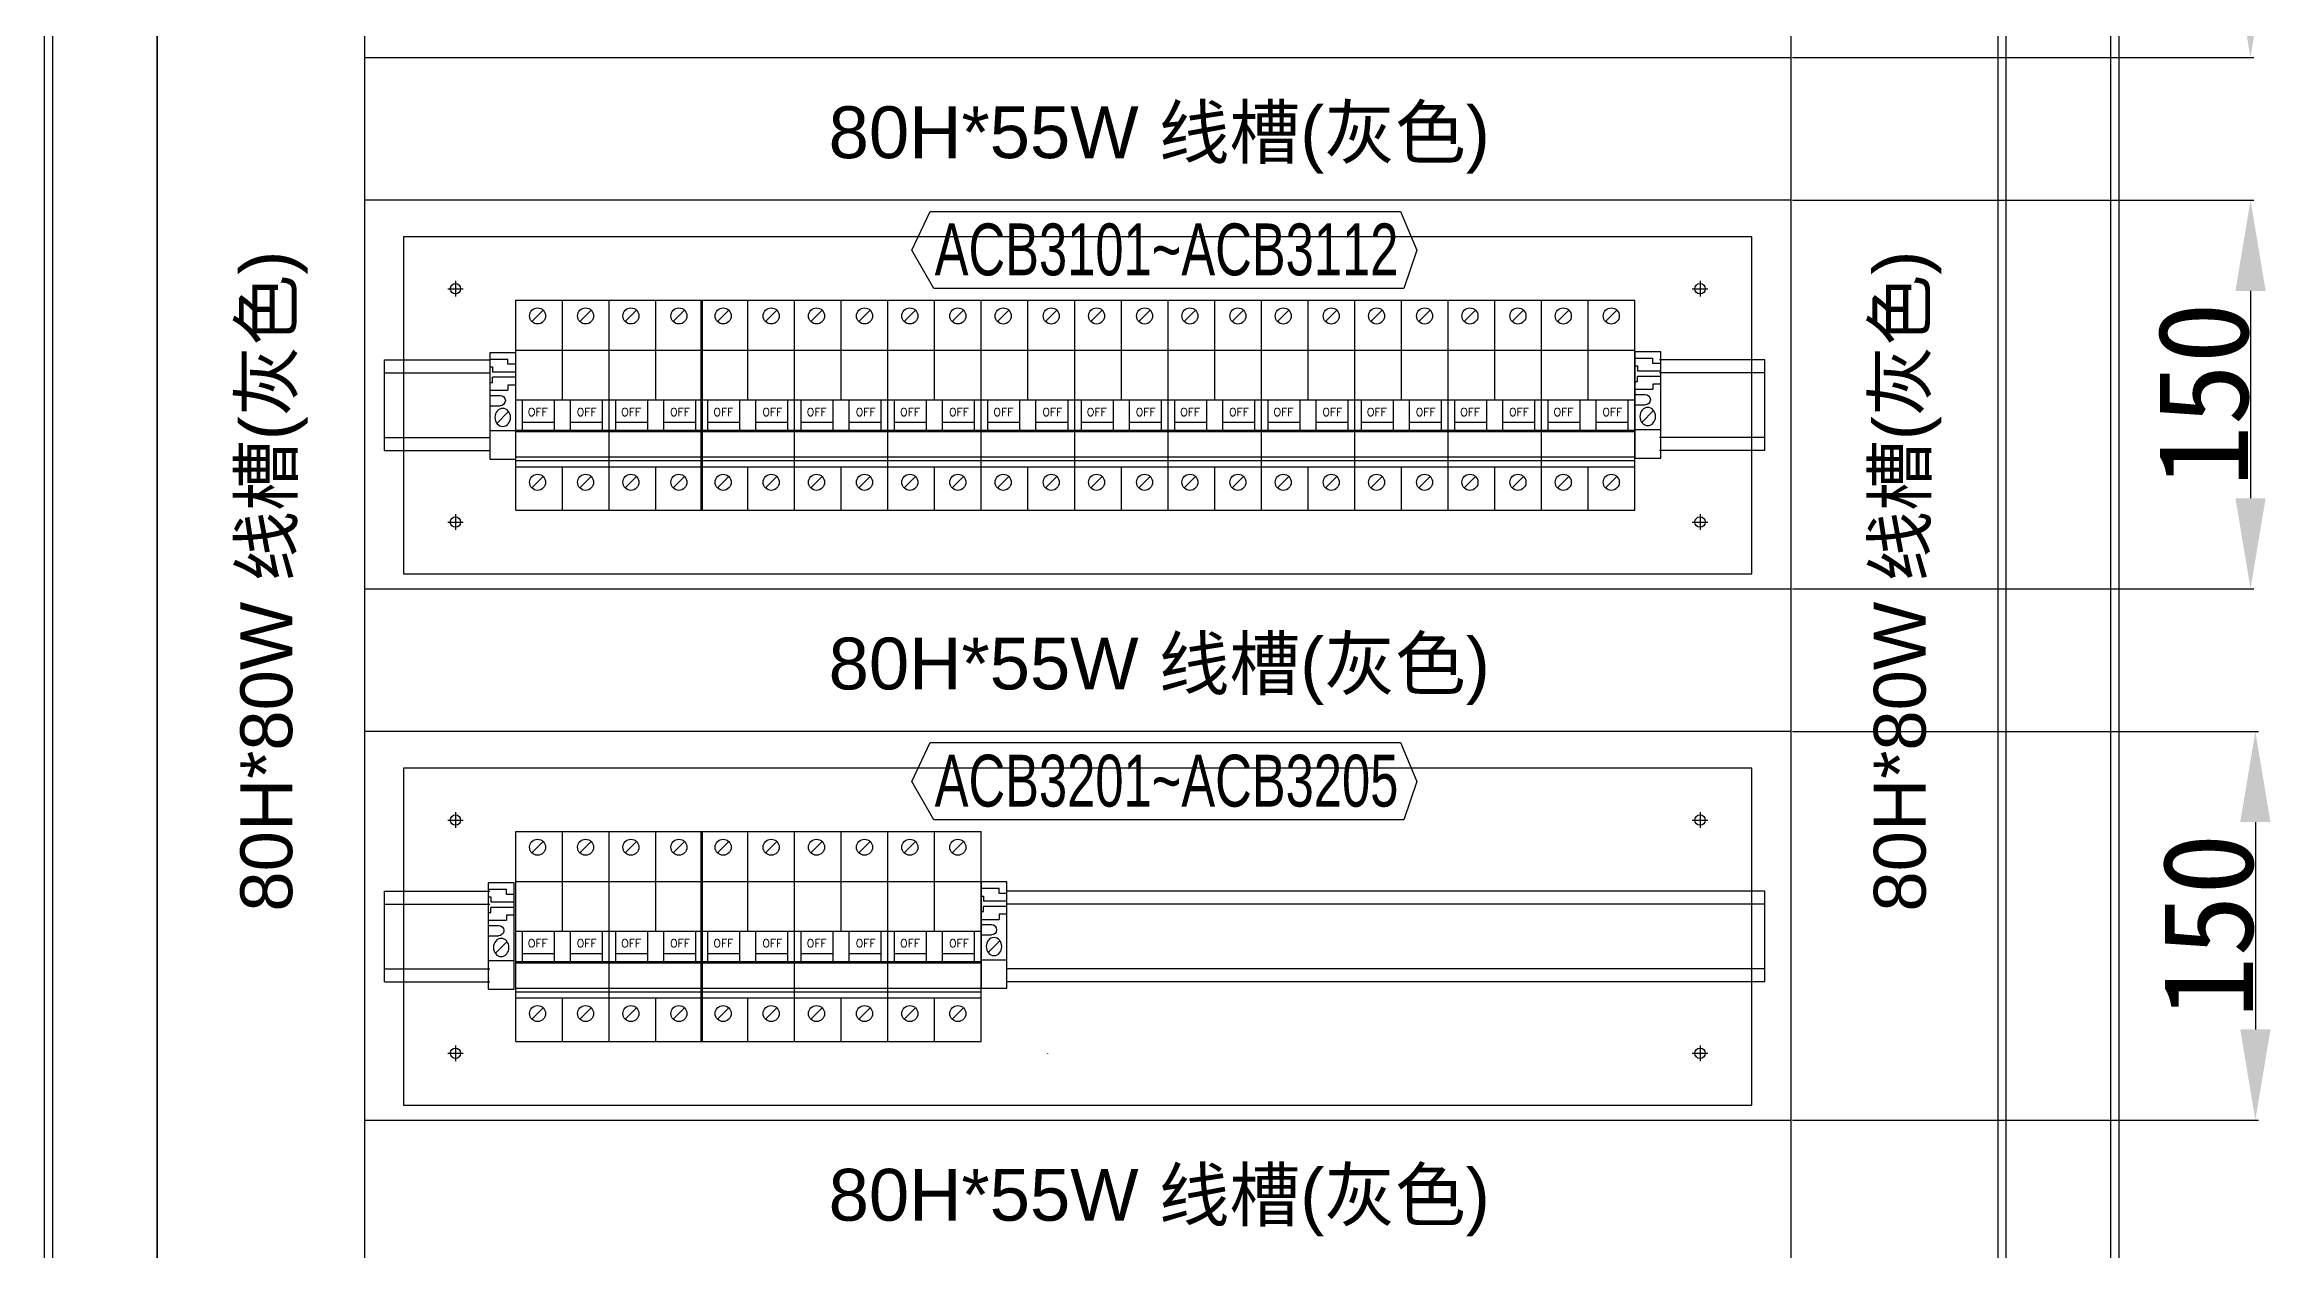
# Model space of a CAD drawing. Extents: x 81437 to 204847, y -54769 to -29444.
# Drawn here: x 93110 to 93969, y -48533 to -48068 of the extents above; entities that cross this region are included whole.
import ezdxf
from ezdxf.enums import TextEntityAlignment as Align
from ezdxf.lldxf.tags import DXFTag

# ---------------------------------------------------------------- set-up
doc = ezdxf.new("R2010")
doc.units = 0
doc.header["$LTSCALE"] = 100
doc.header["$MEASUREMENT"] = 0
for name, color, linetype in [('CABINET', 7, 'Continuous'), ('COMPONENT', 7, 'Continuous'), ('PSU', 12, 'Continuous'), ('TEXT', 7, 'Continuous')]:
    doc.layers.add(name, color=color, linetype=linetype)
doc.styles.add('HZ', font='arial.ttf', dxfattribs={"width": 0.7})
doc.styles.add('ROMANS', font='romans', dxfattribs={"width": 0.8, "height": 2})
doc.styles.get("Standard").update_dxf_attribs({"font": ''})
doc.styles.get('Standard').set_extended_font_data('SimSun')
tags = doc.linetypes.add('CENTER2', pattern=[1.125, 0.75, -0.125, 0.125, -0.125]).pattern_tags.tags
tags[10:11] = [DXFTag(74, 4), DXFTag(75, 0), DXFTag(340, '0'), DXFTag(46, 1.0), DXFTag(50, 0.0), DXFTag(44, 0.0), DXFTag(45, 0.0)]
tags[8:9] = [DXFTag(74, 4), DXFTag(75, 0), DXFTag(340, '0'), DXFTag(46, 1.0), DXFTag(50, 0.0), DXFTag(44, 0.0), DXFTag(45, 0.0)]
tags[6:7] = [DXFTag(74, 4), DXFTag(75, 0), DXFTag(340, '0'), DXFTag(46, 1.0), DXFTag(50, 0.0), DXFTag(44, 0.0), DXFTag(45, 0.0)]
tags[4:5] = [DXFTag(74, 4), DXFTag(75, 0), DXFTag(340, '0'), DXFTag(46, 1.0), DXFTag(50, 0.0), DXFTag(44, 0.0), DXFTag(45, 0.0)]
tags = doc.linetypes.add('HIDDEN', pattern=[0.375, 0.25, -0.125]).pattern_tags.tags
tags[6:7] = [DXFTag(74, 4), DXFTag(75, 0), DXFTag(340, '0'), DXFTag(46, 1.0), DXFTag(50, 0.0), DXFTag(44, 0.0), DXFTag(45, 0.0)]
tags[4:5] = [DXFTag(74, 4), DXFTag(75, 0), DXFTag(340, '0'), DXFTag(46, 1.0), DXFTag(50, 0.0), DXFTag(44, 0.0), DXFTag(45, 0.0)]
doc.dimstyles.new('ISO-25', dxfattribs={"dimtxt": 35, "dimasz": 35, "dimexe": 1.25, "dimexo": 0.625, "dimtad": 1, "dimtoh": 1, "dimdec": 0, "dimtxsty": 'Standard', "dimcen": 2.5, "dimadec": 0, "dimazin": 0, "dimtfac": 1, "dimtdec": 0, "dimtmove": 0, "dimatfit": 3, "dimfxl": 1, "dimarcsym": 0})

# ---------------------------------------------------------------- blocks, each defined once
blk = doc.blocks.new('2P空开')
at = {"layer": 'COMPONENT', "color": 6, "linetype": 'HIDDEN', "ltscale": 0.2}
for p, q in [((-11.75805363336076, -8.232510902056674), (-7.368258726989779, -3.856486953241529)), ((6.75788436484072, -8.232510902056674), (11.1476792712117, -3.856486953241529)), ((-11.75805363335621, -72.41960351688067), (-7.368258726985232, -68.04357956806552)), ((6.757884364845268, -72.41960351688067), (11.14767927121625, -68.04357956806552))]:
    blk.add_line(p, q, dxfattribs=at)
for centre in [(-9.563156180197439, -6.044498927670702), (8.952781818004041, -6.044498927670702), (-9.563156180191754, -70.2315915424947), (8.952781818009726, -70.2315915424947)]:
    blk.add_circle(centre, 3.099188801983705, dxfattribs=at)
at = {"layer": 'PSU', "linetype": 'HIDDEN', "ltscale": 0.2}
for p, q in [((-18.00160638714033, 0), (18.00160638714033, 0)), ((-18.00160638714033, -19.20558102794098), (-18.00160638714033, 0)), ((0, -19.20558102794121), (0, 0)), ((18.00160638714033, -19.20558102794121), (18.00160638714033, 0)), ((18.00160638714033, -81.0017209919065), (18.00160638714033, -19.20558102794121)), ((-18.00160638714033, -81.0017209919065), (-18.00160638714033, -64.20558102794098)), ((0, -81.0017209919065), (0, -64.20558102794075)), ((18.00160638714033, -81.0017209919065), (18.00160638714033, -67.2277063109932)), ((-18.00160638714033, -81.0017209919065), (18.00160638714033, -81.0017209919065))]:
    blk.add_line(p, q, dxfattribs=at)
at = {"layer": 'PSU'}
for p, q in [((-18.00160638714033, -19.20558102794098), (18.0016063871451, -19.20558102793734)), ((-18.00160638714033, -64.20558102794121), (-18.00160638714033, -19.20558102794121)), ((2.273736754432321e-13, -38.43372687798046), (0, -19.20558102794121)), ((18.00160638714055, -64.20558102794121), (18.00160638714055, -19.20558102794121)), ((-18.00160638714033, -38.43372687798046), (0, -38.43372687798046)), ((-15.42994833183457, -50.10725518578829), (-15.42994833183457, -38.43372687798046)), ((-3.085989666366913, -50.10725518578829), (-3.085989666366913, -38.43372687798046)), ((0, -38.43372687798046), (18.00160638714033, -38.43372687798046)), ((3.085989666366913, -50.10725518578829), (3.085989666366913, -38.43372687798046)), ((15.42994833183457, -50.10725518578829), (15.42994833183457, -38.43372687798046)), ((-18.00160638714033, -50.10725518578829), (18.00160638714033, -50.10725518578829)), ((-18.00160638714033, -50.62158679684944), (18.00160638714033, -50.62158679684944)), ((-15.42994833183457, -47.02126551942138), (-3.085989666366913, -47.02126551942138)), ((3.085989666366913, -47.02126551942138), (15.42994833183457, -47.02126551942138)), ((-18.0016063871401, -60.45924622390362), (18.00160638714055, -60.45924622390362)), ((-18.0016063871401, -61.84092353509664), (18.00160638714055, -61.84092353509664)), ((-18.0016063871401, -64.20558102794098), (18.00160638714055, -64.20558102794098)), ((0, -64.20558102794121), (2.273736754432321e-13, -64.20558102794121))]:
    blk.add_line(p, q, dxfattribs=at)
at = {"layer": 'TEXT', "style": 'ROMANS'}
for p in [(-9.478191040432193, -43.1070613284619), (9.365754242908451, -43.1070613284619)]:
    blk.add_text('OFF', height=3.085989666366913, dxfattribs=at).set_placement(p, align=Align.MIDDLE)
blk = doc.blocks.new('*D128')
at = {"color": 0, "lineweight": -2, "transparency": 16777216}
for p, q in [((93784.2327080948, -47922.89568052804), (93962.16279373506, -47922.89568052804)), ((93960.91279373506, -47957.89568052804), (93960.91279373506, -48037.89568052804)), ((93784.2327080948, -48072.89568052804), (93962.16279373506, -48072.89568052804))]:
    blk.add_line(p, q, dxfattribs=at)
at = {"color": 0, "transparency": 16777216}
for points in [[(93955.07946040173, -47957.89568052804), (93966.74612706839, -47957.89568052804), (93960.91279373506, -47922.89568052804)], [(93955.07946040173, -48037.89568052804), (93966.74612706839, -48037.89568052804), (93960.91279373506, -48072.89568052804)]]:
    blk.add_solid(points, dxfattribs=at)
at = {"layer": 'Defpoints', "color": 0, "transparency": 16777216}
for p in [(93783.6077080948, -47922.89568052804, 63738.875), (93783.6077080948, -48072.89568052804, 63738.875), (93960.91279373506, -48072.89568052804)]:
    blk.add_point(p, dxfattribs=at)
at = {"color": 0, "transparency": 16777216, "insert": (93942.78779373503, -47997.89568052806), "char_height": 35, "attachment_point": 5, "rotation": 90}
blk.add_mtext('150', dxfattribs=at)
blk = doc.blocks.new('*D129')
at = {"color": 0, "lineweight": -2, "transparency": 16777216}
for p, q in [((93784.2327080948, -48127.89568052804), (93962.18545996422, -48127.89568052804)), ((93960.93545996422, -48162.89568052804), (93960.93545996422, -48242.89568052804)), ((93784.2327080948, -48277.89568052804), (93962.18545996422, -48277.89568052804))]:
    blk.add_line(p, q, dxfattribs=at)
at = {"color": 0, "transparency": 16777216}
for points in [[(93955.1021266309, -48162.89568052804), (93966.76879329755, -48162.89568052804), (93960.93545996422, -48127.89568052804)], [(93955.1021266309, -48242.89568052804), (93966.76879329755, -48242.89568052804), (93960.93545996422, -48277.89568052804)]]:
    blk.add_solid(points, dxfattribs=at)
at = {"layer": 'Defpoints', "color": 0, "transparency": 16777216}
for p in [(93783.6077080948, -48127.89568052804, 63738.875), (93783.6077080948, -48277.89568052804, 63738.875), (93960.93545996422, -48277.89568052804)]:
    blk.add_point(p, dxfattribs=at)
at = {"color": 0, "transparency": 16777216, "insert": (93942.8104599642, -48202.89568052806), "char_height": 35, "attachment_point": 5, "rotation": 90}
blk.add_mtext('150', dxfattribs=at)
blk = doc.blocks.new('*D130')
at = {"color": 0, "lineweight": -2, "transparency": 16777216}
for p, q in [((93784.2327080948, -48332.89568052804), (93964.05010424608, -48332.89568052804)), ((93962.80010424608, -48367.89568052804), (93962.80010424608, -48447.89568052804)), ((93784.2327080948, -48482.89568052804), (93964.05010424608, -48482.89568052804))]:
    blk.add_line(p, q, dxfattribs=at)
at = {"color": 0, "transparency": 16777216}
for points in [[(93956.96677091275, -48367.89568052804), (93968.63343757941, -48367.89568052804), (93962.80010424608, -48332.89568052804)], [(93956.96677091275, -48447.89568052804), (93968.63343757941, -48447.89568052804), (93962.80010424608, -48482.89568052804)]]:
    blk.add_solid(points, dxfattribs=at)
at = {"layer": 'Defpoints', "color": 0, "transparency": 16777216}
for p in [(93783.6077080948, -48332.89568052804, 63738.875), (93783.6077080948, -48482.89568052804, 63738.875), (93962.80010424608, -48482.89568052804)]:
    blk.add_point(p, dxfattribs=at)
at = {"color": 0, "transparency": 16777216, "insert": (93944.67510424605, -48407.89568052806), "char_height": 35, "attachment_point": 5, "rotation": 90}
blk.add_mtext('150', dxfattribs=at)
blk = doc.blocks.new('堵头')
at = {"color": 53}
for p, q in [((0, -41), (0, 0)), ((0, 0), (10, 0)), ((10, 0), (10, -41)), ((0, -11), (10, -11)), ((7.277769807100412, -18.33056328681778), (2.722230192914139, -13.77502367262423)), ((0, -20.55279347972464), (4, -20.55279347972464)), ((0, -24.55279347972464), (4, -24.55279347972464)), ((0, -26.55279347972464), (7, -26.55279347972464)), ((0, -29.55279347972464), (1, -29.55279347972464)), ((1, -29.55279347972464), (1, -31.55279347972464)), ((10, -31.55279347972464), (1, -31.55279347972464)), ((10, -33.55279347972464), (1, -33.55279347972464)), ((1, -35.55279347972464), (1, -33.55279347972464)), ((7, -28.55279347972464), (7, -26.55279347972464)), ((10, -28.55279347972464), (7, -28.55279347972464)), ((0, -35.55279347972464), (1, -35.55279347972464)), ((0, -38.55279347972464), (7, -38.55279347972464)), ((10, -41), (0, -41)), ((10, -36.55279347972464), (7, -36.55279347972464)), ((7, -36.55279347972464), (7, -38.55279347972464))]:
    blk.add_line(p, q, dxfattribs=at)
blk.add_arc((4, -22.55279347972464), 2, 270, 90, dxfattribs=at)
blk.add_ellipse((5.000000000007276, -16.052793479721), major_axis=(-6.429395695523604e-16, -3.5), ratio=0.8571428571428571, start_param=4.71238898038469, end_param=10.99557428756428, dxfattribs=at)

msp = doc.modelspace()

# ---------------------------------------------------------------- linework, layer by layer
at = {"color": 7}
for p, q in [((93110.10770809474, -49514.37730387558), (93110.10770809474, -47404.3773367662)), ((93110.10770809474, -49514.37730387558), (93110.10770809474, -47404.3773367662)), ((93910.1076987197, -47404.3773367662), (93910.1076987197, -49514.37730387558)), ((93910.1076987197, -47404.3773367662), (93910.1076987197, -49514.37730387558)), ((93153.60770809474, -49360.87730551619), (93153.60770809474, -47447.8773367662)), ((93866.6076987197, -47525.87730387558), (93866.6076987197, -49360.87730551619)), ((93153.60770809474, -47528.3773367662), (93153.60770809474, -49328.6795339078))]:
    msp.add_line(p, q, dxfattribs=at)
at = {"color": 7, "linetype": 'HIDDEN'}
for p, q in [((93113.3077080947, -49404.37730387558), (93113.3077080947, -47404.3773367662)), ((93113.3077080947, -49404.37730387558), (93113.3077080947, -47404.3773367662)), ((93906.90769871975, -47404.3773367662), (93906.90769871975, -49404.37730387558)), ((93906.90769871975, -47404.3773367662), (93906.90769871975, -49404.37730387558))]:
    msp.add_line(p, q, dxfattribs=at)
at = {"color": 4, "linetype": 'CENTER2'}
for p, q in [((93265.60770809469, -48162.08165223186, 63738.875), (93271.60770809469, -48162.08165223186, 63738.875)), ((93268.60770809469, -48159.08165223186, 63738.875), (93268.60770809469, -48165.08165223186, 63738.875)), ((93745.60770809469, -48162.08165223186, 63738.875), (93751.60770809469, -48162.08165223186, 63738.875)), ((93748.60770809469, -48159.08165223186, 63738.875), (93748.60770809469, -48165.08165223186, 63738.875)), ((93268.60770809469, -48249.08165223186, 63738.875), (93268.60770809469, -48255.08165223186, 63738.875)), ((93748.60770809469, -48249.08165223186, 63738.875), (93748.60770809469, -48255.08165223186, 63738.875)), ((93265.60770809469, -48252.08165223186, 63738.875), (93271.60770809469, -48252.08165223186, 63738.875)), ((93745.60770809469, -48252.08165223186, 63738.875), (93751.60770809469, -48252.08165223186, 63738.875)), ((93265.60770809469, -48367.08165223186, 63738.875), (93271.60770809469, -48367.08165223186, 63738.875)), ((93268.60770809469, -48364.08165223186, 63738.875), (93268.60770809469, -48370.08165223186, 63738.875)), ((93745.60770809469, -48367.08165223186, 63738.875), (93751.60770809469, -48367.08165223186, 63738.875)), ((93748.60770809469, -48364.08165223186, 63738.875), (93748.60770809469, -48370.08165223186, 63738.875)), ((93268.60770809469, -48454.08165223186, 63738.875), (93268.60770809469, -48460.08165223186, 63738.875)), ((93748.60770809469, -48454.08165223186, 63738.875), (93748.60770809469, -48460.08165223186, 63738.875)), ((93265.60770809469, -48457.08165223186, 63738.875), (93271.60770809469, -48457.08165223186, 63738.875)), ((93745.60770809469, -48457.08165223186, 63738.875), (93751.60770809469, -48457.08165223186, 63738.875))]:
    msp.add_line(p, q, dxfattribs=at)
at = {"linetype": 'CENTER2'}
for p, q in [((93268.51770809469, -48162.08165223186, 63738.875), (93268.69770809471, -48162.08165223186, 63738.875)), ((93268.60770809469, -48162.17165223187, 63738.875), (93268.60770809469, -48161.99165223186, 63738.875)), ((93748.51770809469, -48162.08165223186, 63738.875), (93748.69770809471, -48162.08165223186, 63738.875)), ((93748.60770809469, -48162.17165223187, 63738.875), (93748.60770809469, -48161.99165223186, 63738.875)), ((93268.51770809469, -48252.08165223186, 63738.875), (93268.69770809471, -48252.08165223186, 63738.875)), ((93268.60770809469, -48252.17165223187, 63738.875), (93268.60770809469, -48251.99165223186, 63738.875)), ((93748.51770809469, -48252.08165223186, 63738.875), (93748.69770809471, -48252.08165223186, 63738.875)), ((93748.60770809469, -48252.17165223187, 63738.875), (93748.60770809469, -48251.99165223186, 63738.875)), ((93268.51770809469, -48367.08165223186, 63738.875), (93268.69770809471, -48367.08165223186, 63738.875)), ((93268.60770809469, -48367.17165223187, 63738.875), (93268.60770809469, -48366.99165223186, 63738.875)), ((93748.51770809469, -48367.08165223186, 63738.875), (93748.69770809471, -48367.08165223186, 63738.875)), ((93748.60770809469, -48367.17165223187, 63738.875), (93748.60770809469, -48366.99165223186, 63738.875)), ((93268.51770809469, -48457.08165223186, 63738.875), (93268.69770809471, -48457.08165223186, 63738.875)), ((93268.60770809469, -48457.17165223187, 63738.875), (93268.60770809469, -48456.99165223186, 63738.875)), ((93497.06322343925, -48457.17165223187, -63738.875), (93497.06322343925, -48456.99165223186, -63738.875)), ((93748.51770809469, -48457.08165223186, 63738.875), (93748.69770809471, -48457.08165223186, 63738.875))]:
    msp.add_line(p, q, dxfattribs=at)
at = {"color": 6}
for p, q in [((93241.28982657495, -48224.53238135421, 63738.875), (93241.28982657495, -48189.53238135421, 63738.875)), ((93241.28982657495, -48189.53238135421, 63738.875), (93281.82775276147, -48189.53238135421, 63738.875)), ((93241.28982657495, -48194.53238135421, 63738.875), (93281.82775276147, -48194.53238135421, 63738.875)), ((93773.55696001054, -48189.53238135421, 63738.875), (93733.01903382405, -48189.53238135421, 63738.875)), ((93773.55696001054, -48194.53238135421, 63738.875), (93733.01903382405, -48194.53238135421, 63738.875)), ((93773.55696001054, -48224.53238135421, 63738.875), (93773.55696001054, -48189.53238135421, 63738.875)), ((93241.28982657495, -48219.53238135421, 63738.875), (93281.82775276147, -48219.53238135421, 63738.875)), ((93773.55696001054, -48219.53238135421, 63738.875), (93733.01903382405, -48219.53238135421, 63738.875)), ((93241.28982657495, -48224.53238135421, 63738.875), (93281.82775276147, -48224.53238135421, 63738.875)), ((93773.55696001054, -48224.53238135421, 63738.875), (93733.01903382405, -48224.53238135421, 63738.875)), ((93241.28982657495, -48429.53238135421, 63738.875), (93241.28982657495, -48394.53238135421, 63738.875)), ((93241.28982657495, -48394.53238135421, 63738.875), (93281.82775276147, -48394.53238135421, 63738.875)), ((93773.55696001054, -48394.53238135421, 63738.875), (93481.3146031397, -48394.53238135421, 63738.87499999999)), ((93773.55696001054, -48429.53238135421, 63738.875), (93773.55696001054, -48394.53238135421, 63738.875)), ((93241.28982657495, -48399.53238135421, 63738.875), (93281.82775276147, -48399.53238135421, 63738.875)), ((93773.55696001054, -48399.53238135421, 63738.875), (93481.3146031397, -48399.53238135421, 63738.87499999999)), ((93241.28982657495, -48424.53238135421, 63738.875), (93281.82775276147, -48424.53238135421, 63738.875)), ((93773.55696001054, -48424.53238135421, 63738.875), (93481.3146031397, -48424.53238135421, 63738.87499999999)), ((93241.28982657495, -48429.53238135421, 63738.875), (93281.82775276147, -48429.53238135421, 63738.875)), ((93773.55696001054, -48429.53238135421, 63738.875), (93481.3146031397, -48429.53238135421, 63738.87499999999))]:
    msp.add_line(p, q, dxfattribs=at)
for points in [[(93153.60770809474, -49283.37729940355), (93233.60770809474, -49283.37729940334), (93233.60770809474, -47482.87733512559), (93153.60770809474, -47482.87733512559)], [(93783.60770809474, -49283.37729940259), (93863.60770809474, -49283.37729940259), (93863.60770809474, -47482.87733512559), (93783.60770809474, -47482.87733512559)]]:
    msp.add_lwpolyline(points, close=True)
at = {"elevation": 63738.875}
for points in [[(93233.60770809477, -48072.89568052802), (93783.60770809477, -48072.89568052802), (93783.60770809477, -48127.89568052802), (93233.60770809477, -48127.89568052802)], [(93248.60770809469, -48272.08165223186), (93768.60770809469, -48272.08165223186), (93768.60770809469, -48142.08165223186), (93248.60770809469, -48142.08165223186)], [(93233.60770809477, -48277.89568052802), (93783.60770809477, -48277.89568052802), (93783.60770809477, -48332.89568052802), (93233.60770809477, -48332.89568052802)], [(93248.60770809469, -48477.08165223186), (93768.60770809469, -48477.08165223186), (93768.60770809469, -48347.08165223186), (93248.60770809469, -48347.08165223186)], [(93233.60770809477, -48482.89568052802), (93783.60770809477, -48482.89568052802), (93783.60770809477, -48537.89568052802), (93233.60770809477, -48537.89568052802)]]:
    msp.add_lwpolyline(points, close=True, dxfattribs=at)
at = {"color": 3, "elevation": 63738.875}
for points in [[(93451.70049394642, -48132.2225612041), (93633.04989340102, -48132.2225612041), (93639.38776221006, -48147.2225612041), (93634.42460676072, -48162.02986431278), (93453.07520730612, -48162.02986431278), (93444.58457273628, -48147.2225612041), (93451.70049394642, -48132.2225612041)], [(93451.70049394642, -48337.2225612041), (93633.04989340102, -48337.2225612041), (93639.38776221006, -48352.2225612041), (93634.42460676072, -48367.02986431278), (93453.07520730612, -48367.02986431278), (93444.58457273628, -48352.2225612041), (93451.70049394642, -48337.2225612041)]]:
    msp.add_lwpolyline(points, dxfattribs=at)
for centre in [(93268.60770809469, -48162.08165223186, 63738.875), (93748.60770809469, -48162.08165223186, 63738.875), (93268.60770809469, -48252.08165223186, 63738.875), (93748.60770809469, -48252.08165223186, 63738.875), (93268.60770809469, -48367.08165223186, 63738.875), (93748.60770809469, -48367.08165223186, 63738.875), (93268.60770809469, -48457.08165223186, 63738.875), (93748.60770809469, -48457.08165223186, 63738.875)]:
    msp.add_circle(centre, 2)

# ---------------------------------------------------------------- block references
at = {"xscale": -1, "rotation": 180}
for p in [(93281.8411430909, -48227.78773542585, 63738.875), (93723.4528585836, -48227.42823781839, 191216.625), (93281.24737230245, -48432.32163647572, 63738.875), (93471.3146031397, -48431.96213886826, 63738.875)]:
    msp.add_blockref('堵头', p, dxfattribs=at)
at = {"layer": 'CABINET'}
for p in [(93309.82935914861, -48166.5306603623, 63738.875), (93345.8325719229, -48166.5306603623, 63738.875), (93381.41857413134, -48166.5306603623, 63738.875), (93417.41857413134, -48166.53238135421, 63738.875), (93453.4217869056, -48166.53238135421, 63738.875), (93489.4217869056, -48166.53410234613, 63738.875), (93525.42499967989, -48166.53410234613, 63738.875), (93561.42821245418, -48166.53410234613, 63738.875), (93597.43142522847, -48166.53410234613, 63738.875), (93633.43142522847, -48166.53582333802, 63738.875), (93669.43463800276, -48166.53582333802, 63738.875), (93705.43785077705, -48166.53582333803, 63738.875), (93309.82935914861, -48371.5306603623, 63738.875), (93345.8325719229, -48371.5306603623, 63738.875), (93381.41857413134, -48371.5306603623, 63738.875), (93417.41857413134, -48371.53238135421, 63738.875), (93453.4217869056, -48371.53238135421, 63738.875)]:
    msp.add_blockref('2P空开', p, dxfattribs=at)

# ---------------------------------------------------------------- texts
at = {"lineweight": 0, "style": 'HZ'}
for p in [(93412.52054618536, -48111.68770258698), (93412.52054618536, -48316.68770258698), (93412.52054618536, -48521.68770258698)]:
    msp.add_text('80H*55W 线槽(灰色)', height=20, dxfattribs=at).set_placement(p)
at = {"color": 0, "style": 'HZ', "width": 0.7}
for s, p in [('ACB3101~ACB3112', (93542.857518432, -48156.89627305874, 63738.875)), ('ACB3201~ACB3205', (93542.857518432, -48361.89627305874, 63738.875))]:
    msp.add_text(s, height=20, dxfattribs=at).set_placement(p, align=Align.CENTER)
at = {"lineweight": 0, "style": 'HZ'}
for p in [(93205.64077538469, -48402.42308469564), (93835.64077538463, -48402.42308469569)]:
    msp.add_text('80H*80W 线槽(灰色)', height=20, rotation=90, dxfattribs=at).set_placement(p)

# ---------------------------------------------------------------- dimensions: what is measured, and where the dimension line sits
at = {"color": 3}
for base, p1, p2, picture, middle in [((93960.91279373506, -48072.89568052804), (93783.60770809477, -47922.89568052802, 63738.875), (93783.60770809477, -48072.89568052802, 63738.875), '*D128', (93942.78779373503, -47997.89568052806)), ((93960.93545996422, -48277.89568052804), (93783.60770809477, -48127.89568052802, 63738.875), (93783.60770809477, -48277.89568052802, 63738.875), '*D129', (93942.8104599642, -48202.89568052806)), ((93962.80010424608, -48482.89568052804), (93783.60770809477, -48332.89568052802, 63738.875), (93783.60770809477, -48482.89568052802, 63738.875), '*D130', (93944.67510424605, -48407.89568052806))]:
    dim = msp.add_linear_dim(base=base, p1=p1, p2=p2, angle=90, dimstyle='ISO-25', dxfattribs=at)
    dim.commit()
    dim.dimension.update_dxf_attribs({"geometry": picture, "text_midpoint": middle})

doc.saveas('drawing.dxf')
